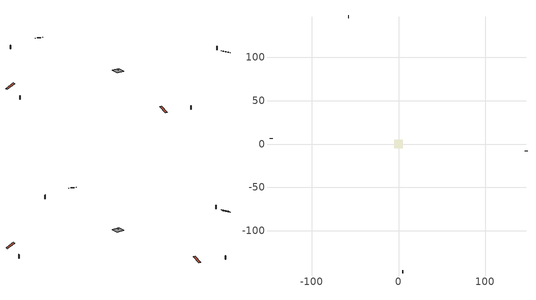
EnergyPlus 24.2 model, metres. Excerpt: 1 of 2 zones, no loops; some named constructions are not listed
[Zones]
attic - vented
 floor to conditioned space (Floor2 construction Reversed): -4.97,-4.97 -4.97,4.97 4.97,4.97 4.97,-4.97 z6.47
 floor to conditioned space (Floor3 construction Reversed): -2.8,-2.8 -2.8,2.8 2.8,2.8 2.8,-2.8 z6.47
 floor to conditioned space (Floor4 construction Reversed): -1.63,-1.63 -1.63,1.63 1.63,1.63 1.63,-1.63 z6.47
 wall outside (Wall5 construction): -57.14,147.14 -57.89,147.14 / 4.47,-147.14 5.22,-147.14 / -147.14,6.61 -147.14,5.86 / 147.14,-8.49 147.14,-7.74 z1.59:6.47
 roof outside (Roof1 construction): -19.6,147.14,6.47 -19.6,135.78,11.2 -16.52,135.78,11.2 -16.52,147.14,6.47; -32.23,-147.14,6.47 -32.23,-135.78,11.2 -35.31,-135.78,11.2 -35.31,-147.14,6.47; -147.14,32.23,6.47 -135.78,32.23,11.2 -135.78,35.31,11.2 -147.14,35.31,6.47; 147.14,-32.23,6.47 135.78,-32.23,11.2 135.78,-35.31,11.2 147.14,-35.31,6.47
[Schedule:Day:Interval]
clothes dryer exhaust 0 schedule day: No, 01:00, 0.123457, 02:00, 0.0740741, 03:00, 0.0493827, 04:00, 0.0246914, 05:00, 0.0493827, 06:00, 0.0740741, 07:00, 0.197531, 08:00, 0.395062, 09:00, 0.592593, 10:00, 0.839506, 11:00, 0.962963, 12:00, 1, 13:00, 0.91358, 14:00, 0.82716, 15:00, 0.716049, 16:00, 0.753086, 17:00, 0.679012, 18:00, 0.666667, 20:00, 0.62963, 21:00, 0.641975, 22:00, 0.666667, 23:00, 0.54321, 24:00, 0.296296
clothes dryer exhaust 0 schedule default day; cooling season schedule day; cooling season schedule day 2; cooling season schedule default day; exterior lighting schedule default day; natural vent schedule default day: No, 24:00, 0
cooling season schedule day 1: No, 24:00, 1
exterior lighting schedule day: No, 01:00, 0.566667, 03:00, 0.524167, 05:00, 0.495833, 06:00, 0.5525, 07:00, 0.623333, 08:00, 0.580833, 09:00, 0.439167, 10:00, 0.354167, 12:00, 0.34, 13:00, 0.354167, 14:00, 0.396667, 15:00, 0.425, 16:00, 0.495833, 17:00, 0.623333, 18:00, 0.793333, 19:00, 0.906667, 20:00, 0.963333, 21:00, 0.991667, 22:00, 0.920833, 23:00, 0.793333, 24:00, 0.665833
exterior lighting schedule day 1: No, 01:00, 0.528571, 03:00, 0.488929, 05:00, 0.4625, 06:00, 0.515357, 07:00, 0.581429, 08:00, 0.541786, 09:00, 0.409643, 10:00, 0.330357, 12:00, 0.317143, 13:00, 0.330357, 14:00, 0.37, 15:00, 0.396429, 16:00, 0.4625, 17:00, 0.581429, 18:00, 0.74, 19:00, 0.845714, 20:00, 0.898571, 21:00, 0.925, 22:00, 0.858929, 23:00, 0.74, 24:00, 0.621071
exterior lighting schedule day 10: No, 01:00, 0.552381, 03:00, 0.510952, 05:00, 0.483333, 06:00, 0.538571, 07:00, 0.607619, 08:00, 0.56619, 09:00, 0.428095, 10:00, 0.345238, 12:00, 0.331429, 13:00, 0.345238, 14:00, 0.386667, 15:00, 0.414286, 16:00, 0.483333, 17:00, 0.607619, 18:00, 0.773333, 19:00, 0.88381, 20:00, 0.939048, 21:00, 0.966667, 22:00, 0.897619, 23:00, 0.773333, 24:00, 0.649048
exterior lighting schedule day 11: No, 01:00, 0.571429, 03:00, 0.528571, 05:00, 0.5, 06:00, 0.557143, 07:00, 0.628571, 08:00, 0.585714, 09:00, 0.442857, 10:00, 0.357143, 12:00, 0.342857, 13:00, 0.357143, 14:00, 0.4, 15:00, 0.428571, 16:00, 0.5, 17:00, 0.628571, 18:00, 0.8, 19:00, 0.914286, 20:00, 0.971429, 21:00, 1, 22:00, 0.928571, 23:00, 0.8, 24:00, 0.671429
exterior lighting schedule day 2: No, 01:00, 0.485714, 03:00, 0.449286, 05:00, 0.425, 06:00, 0.473571, 07:00, 0.534286, 08:00, 0.497857, 09:00, 0.376429, 10:00, 0.303571, 12:00, 0.291429, 13:00, 0.303571, 14:00, 0.34, 15:00, 0.364286, 16:00, 0.425, 17:00, 0.534286, 18:00, 0.68, 19:00, 0.777143, 20:00, 0.825714, 21:00, 0.85, 22:00, 0.789286, 23:00, 0.68, 24:00, 0.570714
exterior lighting schedule day 3: No, 01:00, 0.442857, 03:00, 0.409643, 05:00, 0.3875, 06:00, 0.431786, 07:00, 0.487143, 08:00, 0.453929, 09:00, 0.343214, 10:00, 0.276786, 12:00, 0.265714, 13:00, 0.276786, 14:00, 0.31, 15:00, 0.332143, 16:00, 0.3875, 17:00, 0.487143, 18:00, 0.62, 19:00, 0.708571, 20:00, 0.752857, 21:00, 0.775, 22:00, 0.719643, 23:00, 0.62, 24:00, 0.520357
exterior lighting schedule day 4: No, 01:00, 0.4, 03:00, 0.37, 05:00, 0.35, 06:00, 0.39, 07:00, 0.44, 08:00, 0.41, 09:00, 0.31, 10:00, 0.25, 12:00, 0.24, 13:00, 0.25, 14:00, 0.28, 15:00, 0.3, 16:00, 0.35, 17:00, 0.44, 18:00, 0.56, 19:00, 0.64, 20:00, 0.68, 21:00, 0.7, 22:00, 0.65, 23:00, 0.56, 24:00, 0.47
exterior lighting schedule day 5: No, 01:00, 0.380952, 03:00, 0.352381, 05:00, 0.333333, 06:00, 0.371429, 07:00, 0.419048, 08:00, 0.390476, 09:00, 0.295238, 10:00, 0.238095, 12:00, 0.228571, 13:00, 0.238095, 14:00, 0.266667, 15:00, 0.285714, 16:00, 0.333333, 17:00, 0.419048, 18:00, 0.533333, 19:00, 0.609524, 20:00, 0.647619, 21:00, 0.666667, 22:00, 0.619048, 23:00, 0.533333, 24:00, 0.447619
exterior lighting schedule day 6: No, 01:00, 0.390476, 03:00, 0.36119, 05:00, 0.341667, 06:00, 0.380714, 07:00, 0.429524, 08:00, 0.400238, 09:00, 0.302619, 10:00, 0.244048, 12:00, 0.234286, 13:00, 0.244048, 14:00, 0.273333, 15:00, 0.292857, 16:00, 0.341667, 17:00, 0.429524, 18:00, 0.546667, 19:00, 0.624762, 20:00, 0.66381, 21:00, 0.683333, 22:00, 0.634524, 23:00, 0.546667, 24:00, 0.45881
exterior lighting schedule day 7: No, 01:00, 0.419048, 03:00, 0.387619, 05:00, 0.366667, 06:00, 0.408571, 07:00, 0.460952, 08:00, 0.429524, 09:00, 0.324762, 10:00, 0.261905, 12:00, 0.251429, 13:00, 0.261905, 14:00, 0.293333, 15:00, 0.314286, 16:00, 0.366667, 17:00, 0.460952, 18:00, 0.586667, 19:00, 0.670476, 20:00, 0.712381, 21:00, 0.733333, 22:00, 0.680952, 23:00, 0.586667, 24:00, 0.492381
exterior lighting schedule day 8: No, 01:00, 0.466667, 03:00, 0.431667, 05:00, 0.408333, 06:00, 0.455, 07:00, 0.513333, 08:00, 0.478333, 09:00, 0.361667, 10:00, 0.291667, 12:00, 0.28, 13:00, 0.291667, 14:00, 0.326667, 15:00, 0.35, 16:00, 0.408333, 17:00, 0.513333, 18:00, 0.653333, 19:00, 0.746667, 20:00, 0.793333, 21:00, 0.816667, 22:00, 0.758333, 23:00, 0.653333, 24:00, 0.548333
exterior lighting schedule day 9: No, 01:00, 0.509524, 03:00, 0.47131, 05:00, 0.445833, 06:00, 0.496786, 07:00, 0.560476, 08:00, 0.522262, 09:00, 0.394881, 10:00, 0.318452, 12:00, 0.305714, 13:00, 0.318452, 14:00, 0.356667, 15:00, 0.382143, 16:00, 0.445833, 17:00, 0.560476, 18:00, 0.713333, 19:00, 0.815238, 20:00, 0.86619, 21:00, 0.891667, 22:00, 0.827976, 23:00, 0.713333, 24:00, 0.59869
[Schedule:Week:Daily]
clothes dryer exhaust 0 schedule Week Rule - Jan1-Dec31: clothes dryer exhaust 0 schedule day, clothes dryer exhaust 0 schedule day, clothes dryer exhaust 0 schedule day, clothes dryer exhaust 0 schedule day, clothes dryer exhaust 0 schedule day, clothes dryer exhaust 0 schedule day, clothes dryer exhaust 0 schedule day, clothes dryer exhaust 0 schedule default day, clothes dryer exhaust 0 schedule default day, clothes dryer exhaust 0 schedule default day, clothes dryer exhaust 0 schedule default day, clothes dryer exhaust 0 schedule default day
cooling season schedule Week Rule - Jan1-May26: cooling season schedule day, cooling season schedule day, cooling season schedule day, cooling season schedule day, cooling season schedule day, cooling season schedule day, cooling season schedule day, cooling season schedule default day, cooling season schedule default day, cooling season schedule default day, cooling season schedule default day, cooling season schedule default day
cooling season schedule Week Rule - May27-Jun2: cooling season schedule day, cooling season schedule day, cooling season schedule day, cooling season schedule day, cooling season schedule day, cooling season schedule day 1, cooling season schedule day 1, cooling season schedule default day, cooling season schedule default day, cooling season schedule default day, cooling season schedule default day, cooling season schedule default day
cooling season schedule Week Rule - Jun3-Aug25: cooling season schedule day 1, cooling season schedule day 1, cooling season schedule day 1, cooling season schedule day 1, cooling season schedule day 1, cooling season schedule day 1, cooling season schedule day 1, cooling season schedule default day, cooling season schedule default day, cooling season schedule default day, cooling season schedule default day, cooling season schedule default day
cooling season schedule Week Rule - Aug26-Sep1: cooling season schedule day 1, cooling season schedule day 1, cooling season schedule day 1, cooling season schedule day 1, cooling season schedule day 1, cooling season schedule day 1, cooling season schedule day 2, cooling season schedule default day, cooling season schedule default day, cooling season schedule default day, cooling season schedule default day, cooling season schedule default day
cooling season schedule Week Rule - Sep2-Dec31: cooling season schedule day 2, cooling season schedule day 2, cooling season schedule day 2, cooling season schedule day 2, cooling season schedule day 2, cooling season schedule day 2, cooling season schedule day 2, cooling season schedule default day, cooling season schedule default day, cooling season schedule default day, cooling season schedule default day, cooling season schedule default day
exterior lighting schedule Week Rule - Jan1-Jan27: exterior lighting schedule day, exterior lighting schedule day, exterior lighting schedule day, exterior lighting schedule day, exterior lighting schedule day, exterior lighting schedule day, exterior lighting schedule day, exterior lighting schedule default day, exterior lighting schedule default day, exterior lighting schedule default day, exterior lighting schedule default day, exterior lighting schedule default day
exterior lighting schedule Week Rule - Jan28-Feb3: exterior lighting schedule day, exterior lighting schedule day, exterior lighting schedule day, exterior lighting schedule day, exterior lighting schedule day 1, exterior lighting schedule day 1, exterior lighting schedule day 1, exterior lighting schedule default day, exterior lighting schedule default day, exterior lighting schedule default day, exterior lighting schedule default day, exterior lighting schedule default day
exterior lighting schedule Week Rule - Feb4-Feb24: exterior lighting schedule day 1, exterior lighting schedule day 1, exterior lighting schedule day 1, exterior lighting schedule day 1, exterior lighting schedule day 1, exterior lighting schedule day 1, exterior lighting schedule day 1, exterior lighting schedule default day, exterior lighting schedule default day, exterior lighting schedule default day, exterior lighting schedule default day, exterior lighting schedule default day
exterior lighting schedule Week Rule - Feb25-Mar3: exterior lighting schedule day 1, exterior lighting schedule day 1, exterior lighting schedule day 1, exterior lighting schedule day 1, exterior lighting schedule day 2, exterior lighting schedule day 2, exterior lighting schedule day 2, exterior lighting schedule default day, exterior lighting schedule default day, exterior lighting schedule default day, exterior lighting schedule default day, exterior lighting schedule default day
exterior lighting schedule Week Rule - Mar4-Mar31: exterior lighting schedule day 2, exterior lighting schedule day 2, exterior lighting schedule day 2, exterior lighting schedule day 2, exterior lighting schedule day 2, exterior lighting schedule day 2, exterior lighting schedule day 2, exterior lighting schedule default day, exterior lighting schedule default day, exterior lighting schedule default day, exterior lighting schedule default day, exterior lighting schedule default day
exterior lighting schedule Week Rule - Apr1-Apr28: exterior lighting schedule day 3, exterior lighting schedule day 3, exterior lighting schedule day 3, exterior lighting schedule day 3, exterior lighting schedule day 3, exterior lighting schedule day 3, exterior lighting schedule day 3, exterior lighting schedule default day, exterior lighting schedule default day, exterior lighting schedule default day, exterior lighting schedule default day, exterior lighting schedule default day
exterior lighting schedule Week Rule - Apr29-May5: exterior lighting schedule day 3, exterior lighting schedule day 3, exterior lighting schedule day 4, exterior lighting schedule day 4, exterior lighting schedule day 4, exterior lighting schedule day 4, exterior lighting schedule day 4, exterior lighting schedule default day, exterior lighting schedule default day, exterior lighting schedule default day, exterior lighting schedule default day, exterior lighting schedule default day
exterior lighting schedule Week Rule - May6-May26: exterior lighting schedule day 4, exterior lighting schedule day 4, exterior lighting schedule day 4, exterior lighting schedule day 4, exterior lighting schedule day 4, exterior lighting schedule day 4, exterior lighting schedule day 4, exterior lighting schedule default day, exterior lighting schedule default day, exterior lighting schedule default day, exterior lighting schedule default day, exterior lighting schedule default day
exterior lighting schedule Week Rule - May27-Jun2: exterior lighting schedule day 4, exterior lighting schedule day 4, exterior lighting schedule day 4, exterior lighting schedule day 4, exterior lighting schedule day 4, exterior lighting schedule day 5, exterior lighting schedule day 5, exterior lighting schedule default day, exterior lighting schedule default day, exterior lighting schedule default day, exterior lighting schedule default day, exterior lighting schedule default day
exterior lighting schedule Week Rule - Jun3-Jun30: exterior lighting schedule day 5, exterior lighting schedule day 5, exterior lighting schedule day 5, exterior lighting schedule day 5, exterior lighting schedule day 5, exterior lighting schedule day 5, exterior lighting schedule day 5, exterior lighting schedule default day, exterior lighting schedule default day, exterior lighting schedule default day, exterior lighting schedule default day, exterior lighting schedule default day
exterior lighting schedule Week Rule - Jul1-Jul28: exterior lighting schedule day 6, exterior lighting schedule day 6, exterior lighting schedule day 6, exterior lighting schedule day 6, exterior lighting schedule day 6, exterior lighting schedule day 6, exterior lighting schedule day 6, exterior lighting schedule default day, exterior lighting schedule default day, exterior lighting schedule default day, exterior lighting schedule default day, exterior lighting schedule default day
exterior lighting schedule Week Rule - Jul29-Aug4: exterior lighting schedule day 6, exterior lighting schedule day 6, exterior lighting schedule day 6, exterior lighting schedule day 7, exterior lighting schedule day 7, exterior lighting schedule day 7, exterior lighting schedule day 7, exterior lighting schedule default day, exterior lighting schedule default day, exterior lighting schedule default day, exterior lighting schedule default day, exterior lighting schedule default day
exterior lighting schedule Week Rule - Aug5-Aug25: exterior lighting schedule day 7, exterior lighting schedule day 7, exterior lighting schedule day 7, exterior lighting schedule day 7, exterior lighting schedule day 7, exterior lighting schedule day 7, exterior lighting schedule day 7, exterior lighting schedule default day, exterior lighting schedule default day, exterior lighting schedule default day, exterior lighting schedule default day, exterior lighting schedule default day
exterior lighting schedule Week Rule - Aug26-Sep1: exterior lighting schedule day 7, exterior lighting schedule day 7, exterior lighting schedule day 7, exterior lighting schedule day 7, exterior lighting schedule day 7, exterior lighting schedule day 7, exterior lighting schedule day 8, exterior lighting schedule default day, exterior lighting schedule default day, exterior lighting schedule default day, exterior lighting schedule default day, exterior lighting schedule default day
exterior lighting schedule Week Rule - Sep2-Sep29: exterior lighting schedule day 8, exterior lighting schedule day 8, exterior lighting schedule day 8, exterior lighting schedule day 8, exterior lighting schedule day 8, exterior lighting schedule day 8, exterior lighting schedule day 8, exterior lighting schedule default day, exterior lighting schedule default day, exterior lighting schedule default day, exterior lighting schedule default day, exterior lighting schedule default day
exterior lighting schedule Week Rule - Sep30-Oct6: exterior lighting schedule day 8, exterior lighting schedule day 9, exterior lighting schedule day 9, exterior lighting schedule day 9, exterior lighting schedule day 9, exterior lighting schedule day 9, exterior lighting schedule day 9, exterior lighting schedule default day, exterior lighting schedule default day, exterior lighting schedule default day, exterior lighting schedule default day, exterior lighting schedule default day
exterior lighting schedule Week Rule - Oct7-Oct27: exterior lighting schedule day 9, exterior lighting schedule day 9, exterior lighting schedule day 9, exterior lighting schedule day 9, exterior lighting schedule day 9, exterior lighting schedule day 9, exterior lighting schedule day 9, exterior lighting schedule default day, exterior lighting schedule default day, exterior lighting schedule default day, exterior lighting schedule default day, exterior lighting schedule default day
exterior lighting schedule Week Rule - Oct28-Nov3: exterior lighting schedule day 9, exterior lighting schedule day 9, exterior lighting schedule day 9, exterior lighting schedule day 9, exterior lighting schedule day 10, exterior lighting schedule day 10, exterior lighting schedule day 10, exterior lighting schedule default day, exterior lighting schedule default day, exterior lighting schedule default day, exterior lighting schedule default day, exterior lighting schedule default day
exterior lighting schedule Week Rule - Nov4-Nov24: exterior lighting schedule day 10, exterior lighting schedule day 10, exterior lighting schedule day 10, exterior lighting schedule day 10, exterior lighting schedule day 10, exterior lighting schedule day 10, exterior lighting schedule day 10, exterior lighting schedule default day, exterior lighting schedule default day, exterior lighting schedule default day, exterior lighting schedule default day, exterior lighting schedule default day
exterior lighting schedule Week Rule - Nov25-Dec1: exterior lighting schedule day 10, exterior lighting schedule day 10, exterior lighting schedule day 10, exterior lighting schedule day 10, exterior lighting schedule day 10, exterior lighting schedule day 10, exterior lighting schedule day 11, exterior lighting schedule default day, exterior lighting schedule default day, exterior lighting schedule default day, exterior lighting schedule default day, exterior lighting schedule default day
exterior lighting schedule Week Rule - Dec2-Dec31: exterior lighting schedule day 11, exterior lighting schedule day 11, exterior lighting schedule day 11, exterior lighting schedule day 11, exterior lighting schedule day 11, exterior lighting schedule day 11, exterior lighting schedule day 11, exterior lighting schedule default day, exterior lighting schedule default day, exterior lighting schedule default day, exterior lighting schedule default day, exterior lighting schedule default day
natural vent schedule Week Rule - Jan1-Dec31: natural vent schedule default day, natural vent schedule default day, natural vent schedule default day, natural vent schedule default day, natural vent schedule default day, natural vent schedule default day, natural vent schedule default day, natural vent schedule default day, natural vent schedule default day, natural vent schedule default day, natural vent schedule default day, natural vent schedule default day
[Schedule:Year]
clothes dryer exhaust 0 schedule: clothes dryer exhaust 0 schedule Week Rule - Jan1-Dec31, 1, 1, 12, 31
cooling season schedule: cooling season schedule Week Rule - Jan1-May26, 1, 1, 5, 26, cooling season schedule Week Rule - May27-Jun2, 5, 27, 6, 2, cooling season schedule Week Rule - Jun3-Aug25, 6, 3, 8, 25, cooling season schedule Week Rule - Aug26-Sep1, 8, 26, 9, 1, cooling season schedule Week Rule - Sep2-Dec31, 9, 2, 12, 31
natural vent schedule: natural vent schedule Week Rule - Jan1-Dec31, 1, 1, 12, 31
